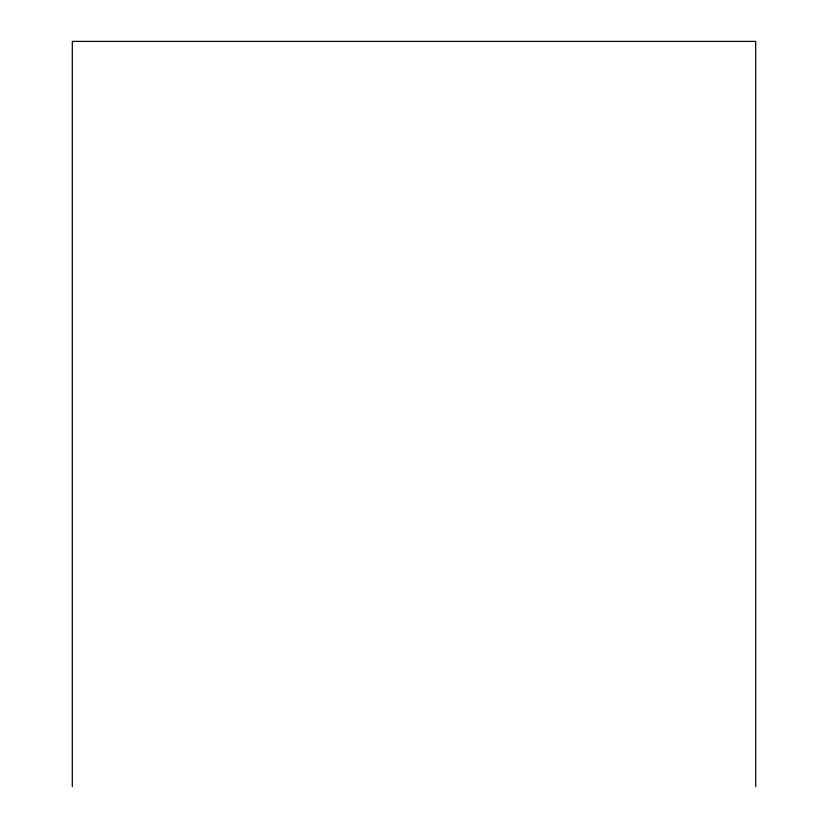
<?xml version="1.0" encoding="UTF-8"?>
<svg xmlns="http://www.w3.org/2000/svg" width="828" height="828" viewBox="0 0 828 828"><rect width="100%" height="100%" fill="white"/><g stroke="black" fill="none" stroke-linecap="round" stroke-linejoin="round"><path stroke-width="1.24" d="M755.695 786.6L755.695 41.4L72.305 41.4L72.305 786.6"/></g></svg>
